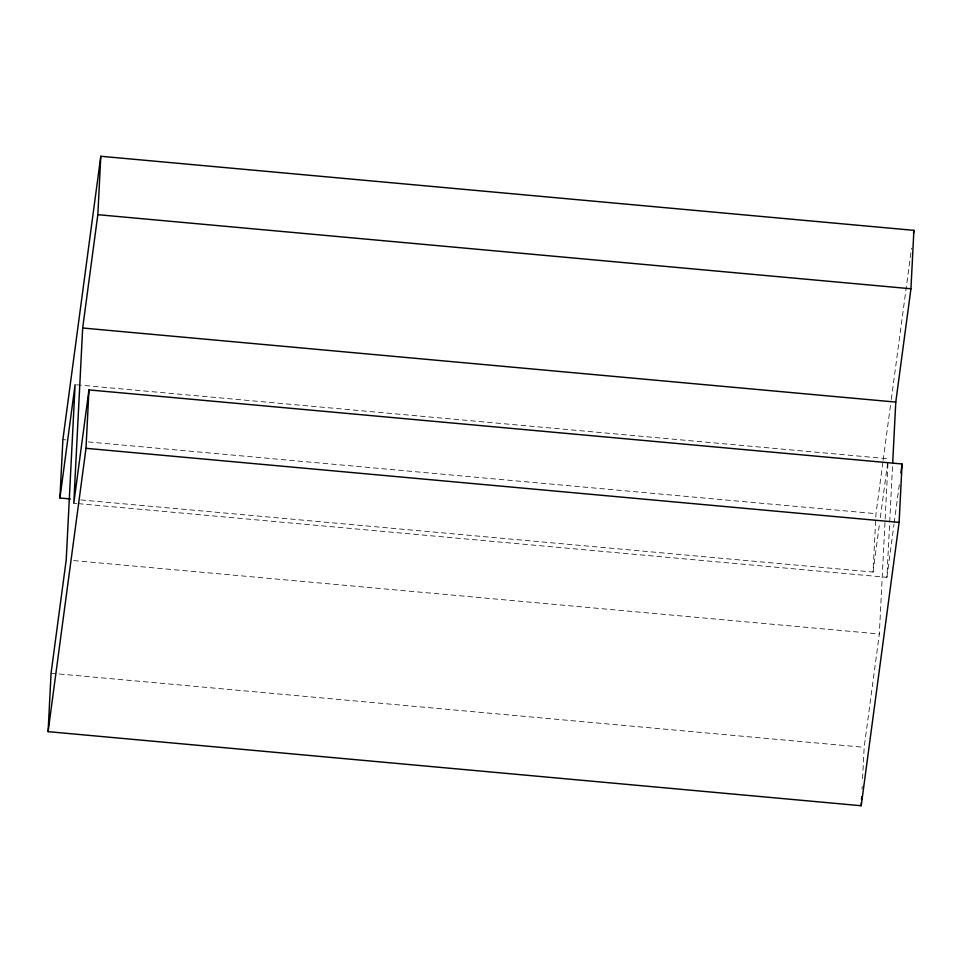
<?xml version="1.0" encoding="UTF-8"?>
<svg xmlns="http://www.w3.org/2000/svg" width="962" height="962" viewBox="0 0 962 962"><rect width="100%" height="100%" fill="white"/><g stroke="black" fill="none" stroke-linecap="round" stroke-linejoin="round"><path stroke-width="0.72" stroke-dasharray="4.81 3.61" d="M862.036 789.261L862.192 786.267M862.565 778.775L864.165 747.318L879.328 633.994L888.046 461.76M80.856 499.915L873.039 572.089L875.997 513.684L882.948 461.772M78.283 503.643L886.904 577.32L889.634 523.412M889.706 521.909L892.592 464.995M883.14 460.281L891.077 400.95M891.281 399.458L911.519 248.16M873.039 572.089L879.533 523.52M880.326 517.64L887.806 461.712M886.904 577.32L893.987 524.338M894.191 522.859L899.506 483.128M76.587 384.812L888.203 458.766M62.891 439.598L65.885 439.874M88.3 441.919L875.997 513.684M73.797 503.234L76.792 503.511M73.689 560.581L879.328 633.994M51.058 673.232L864.165 747.318"/><path stroke-width="1.44" d="M892.664 463.504L895.778 402.092L910.942 288.768L913.9 230.351L100.794 156.265L97.835 214.682L82.672 328.006L73.797 503.234L88.961 389.911L902.067 463.985L899.109 522.402L861.206 805.735L48.1 731.649L51.058 673.232L66.222 559.908L75.096 384.68L59.933 498.015L70.394 498.965M59.933 498.015L62.891 439.598L100.794 156.265M48.1 731.649L86.003 448.316L88.961 389.911M861.206 805.735L861.351 802.741M861.507 799.735L861.663 796.74M913.503 233.321L913.9 230.351M900.889 472.823L902.067 463.985M97.835 214.682L910.942 288.768M82.672 328.006L895.778 402.092M86.003 448.316L899.109 522.402"/></g></svg>
